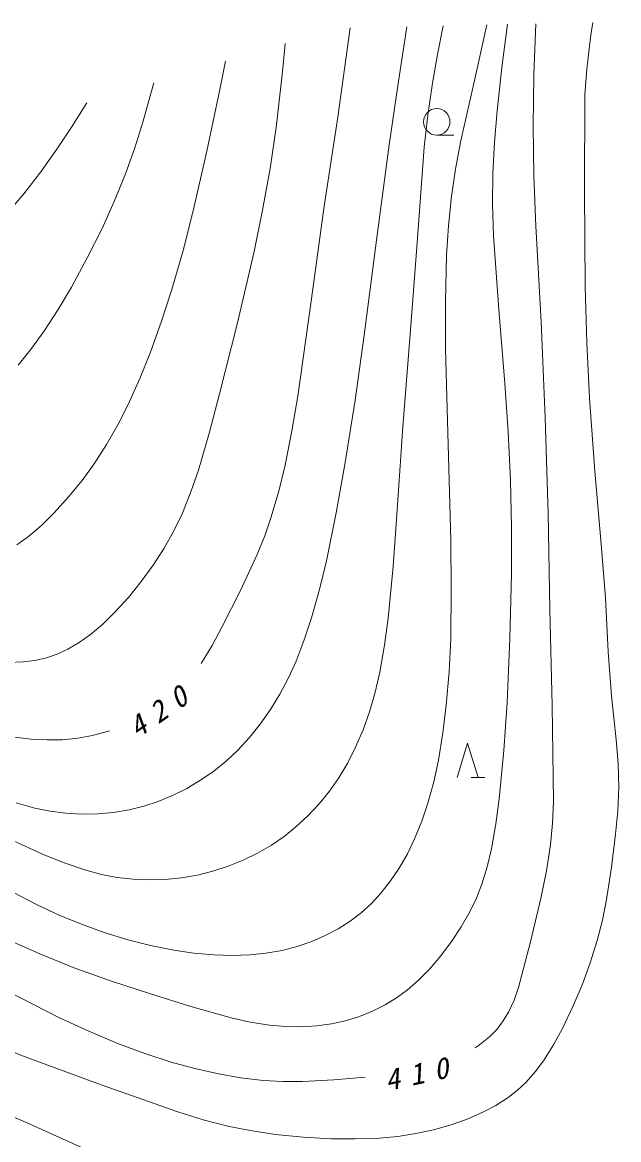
# Model space of a CAD drawing. Units: millimetres, scale not verified. Extents: x 54896 to 694896, y 2341 to 362341.
# Drawn here: x 186244 to 217314, y 272349 to 330507 of the extents above; entities that cross this region are included whole.
import ezdxf

# ---------------------------------------------------------------- set-up
doc = ezdxf.new("R2010")
doc.units = ezdxf.units.MM
doc.header["$LTSCALE"] = 1000
doc.layers.add('S-SUV', color=7, linetype='Continuous', lineweight=13)
doc.styles.add('ＭＳ ゴシック', font='')
doc.styles.get('ＭＳ ゴシック').set_extended_font_data('MS Gothic')

msp = doc.modelspace()

# ---------------------------------------------------------------- linework, layer by layer
at = {"layer": 'S-SUV'}
for p, q in [((209765, 327327), (210440, 330379)), ((211232, 328148), (211515, 330404)), ((212990, 330438), (212893, 327780)), ((215886, 329964), (215969, 330507)), ((202674, 325575), (203327, 330214)), ((205800, 327203), (206274, 330282)), ((207881, 328833), (208169, 330326)), ((215809, 329420), (215886, 329964)), ((199830, 328284), (199941, 329408)), ((215650, 328073), (215809, 329420)), ((207615, 327337), (207881, 328833)), ((196672, 327706), (196828, 328480)), ((199714, 327161), (199830, 328284)), ((210978, 325895), (211232, 328148)), ((215552, 326732), (215650, 328073)), ((196515, 326932), (196672, 327706)), ((212893, 327780), (212855, 325123)), ((192825, 326361), (193094, 327366)), ((195857, 323803), (196515, 326932)), ((199464, 325028), (199714, 327161)), ((205352, 324128), (205800, 327203)), ((207368, 325677), (207615, 327337)), ((209078, 324276), (209765, 327327)), ((188835, 325107), (189606, 326326)), ((192542, 325362), (192825, 326361)), ((215535, 321740), (215552, 326732)), ((210836, 324273), (210978, 325895)), ((188040, 323907), (188835, 325107)), ((192108, 323980), (192542, 325362)), ((201978, 320937), (202674, 325575)), ((207181, 324010), (207368, 325677)), ((212855, 325123), (212900, 322515)), ((199154, 322903), (199464, 325028)), ((207837, 324641), (208732, 324641)), ((191617, 322616), (192108, 323980)), ((204695, 319168), (205352, 324128)), ((206817, 319023), (207181, 324010)), ((208809, 322864), (209078, 324276)), ((210755, 322658), (210836, 324273)), ((187205, 322728), (188040, 323907)), ((195142, 320694), (195857, 323803)), ((198766, 320730), (199154, 322903)), ((208600, 321453), (208809, 322864)), ((186323, 321588), (187205, 322728)), ((191034, 321189), (191617, 322616)), ((210747, 321031), (210755, 322658)), ((212900, 322515), (213004, 319897)), ((215562, 316753), (215535, 321740)), ((185505, 320628), (186323, 321588)), ((190396, 319784), (191034, 321189)), ((208445, 319923), (208600, 321453)), ((194616, 318639), (195142, 320694)), ((198322, 318579), (198766, 320730)), ((201285, 315991), (201978, 320937)), ((210798, 319403), (210747, 321031)), ((208352, 318396), (208445, 319923)), ((213004, 319897), (213270, 314912)), ((189625, 318243), (190396, 319784)), ((211062, 315555), (210798, 319403)), ((204054, 314219), (204695, 319168)), ((206427, 314049), (206817, 319023)), ((188802, 316731), (189625, 318243)), ((194032, 316602), (194616, 318639)), ((197448, 314871), (198322, 318579)), ((208293, 315955), (208352, 318396)), ((188107, 315553), (188802, 316731)), ((193502, 314957), (194032, 316602)), ((215651, 313847), (215562, 316753)), ((200599, 311050), (201285, 315991)), ((208295, 313517), (208293, 315955)), ((187365, 314416), (188107, 315553)), ((211387, 311714), (211062, 315555)), ((192916, 313332), (193502, 314957)), ((196515, 311176), (197448, 314871)), ((213270, 314912), (213484, 309919)), ((186718, 313526), (187365, 314416)), ((203580, 310839), (204054, 314219)), ((186020, 312668), (186718, 313526)), ((206061, 309455), (206427, 314049)), ((208428, 308527), (208295, 313517)), ((215801, 310942), (215651, 313847)), ((192362, 311961), (192916, 313332)), ((191755, 310621), (192362, 311961)), ((195994, 309180), (196515, 311176)), ((211563, 309193), (211387, 311714)), ((191217, 309553), (191755, 310621)), ((200294, 309242), (200599, 311050)), ((203050, 307484), (203580, 310839)), ((216073, 307144), (215801, 310942)), ((190635, 308529), (191217, 309553)), ((205757, 304879), (206061, 309455)), ((213484, 309919), (213634, 304936)), ((195416, 307204), (195994, 309180)), ((199933, 307455), (200294, 309242)), ((211679, 306679), (211563, 309193)), ((190020, 307580), (190635, 308529)), ((208564, 303550), (208428, 308527)), ((189354, 306660), (190020, 307580)), ((195027, 306068), (195416, 307204)), ((199604, 306103), (199933, 307455)), ((202597, 304979), (203050, 307484)), ((216405, 303350), (216073, 307144)), ((188657, 305802), (189354, 306660)), ((211738, 304222), (211679, 306679)), ((194584, 304959), (195027, 306068)), ((199217, 304769), (199604, 306103)), ((187912, 304980), (188657, 305802)), ((187256, 304341), (187912, 304980)), ((194134, 304034), (194584, 304959)), ((198878, 303778), (199217, 304769)), ((202085, 302481), (202597, 304979)), ((205562, 302177), (205757, 304879)), ((213634, 304936), (213725, 299944)), ((186562, 303747), (187256, 304341)), ((211736, 301776), (211738, 304222)), ((185967, 303313), (186562, 303747)), ((193633, 303144), (194134, 304034)), ((198485, 302814), (198878, 303778)), ((193062, 302254), (193633, 303144)), ((208592, 300990), (208564, 303550)), ((216620, 300550), (216405, 303350)), ((197605, 300937), (198485, 302814)), ((201725, 300982), (202085, 302481)), ((192440, 301396), (193062, 302254)), ((205308, 299486), (205562, 302177)), ((191769, 300569), (192440, 301396)), ((211652, 298440), (211736, 301776)), ((196660, 299063), (197605, 300937)), ((201311, 299511), (201725, 300982)), ((208561, 298442), (208592, 300990)), ((191054, 299783), (191769, 300569)), ((216775, 297748), (216620, 300550)), ((190440, 299187), (191054, 299783)), ((213725, 299944), (213846, 294951)), ((189790, 298641), (190440, 299187)), ((196134, 298076), (196660, 299063)), ((200934, 298373), (201311, 299511)), ((205116, 298082), (205308, 299486)), ((189214, 298231), (189790, 298641)), ((200503, 297262), (200934, 298373)), ((208476, 296700), (208561, 298442)), ((211508, 295103), (211652, 298440)), ((188066, 297622), (188621, 297882)), ((188621, 297882), (189214, 298231)), ((195564, 297133), (196134, 298076)), ((204865, 296685), (205116, 298082)), ((185542, 297192), (186294, 297216)), ((186294, 297216), (186904, 297291)), ((186904, 297291), (187500, 297424)), ((187500, 297424), (188066, 297622)), ((200107, 296382), (200503, 297262)), ((216948, 295454), (216775, 297748)), ((204624, 295639), (204865, 296685)), ((208332, 294968), (208476, 296700)), ((199662, 295540), (200107, 296382)), ((199172, 294736), (199662, 295540)), ((204325, 294610), (204624, 295639)), ((217183, 293164), (216948, 295454)), ((208158, 293524), (208332, 294968)), ((211329, 292597), (211508, 295103)), ((213846, 294951), (213921, 289957)), ((198635, 293972), (199172, 294736)), ((203995, 293687), (204325, 294610)), ((198074, 293275), (198635, 293972)), ((185849, 293300), (186694, 293196)), ((186694, 293196), (187545, 293152)), ((187545, 293152), (188338, 293168)), ((188338, 293168), (189137, 293245)), ((189137, 293245), (189904, 293387)), ((189904, 293387), (190658, 293587)), ((190658, 293587), (190715, 293605)), ((190715, 293605), (190782, 293626)), ((197471, 292623), (198074, 293275)), ((203608, 292785), (203995, 293687)), ((207925, 292094), (208158, 293524)), ((217279, 291929), (217183, 293164)), ((196866, 292056), (197471, 292623)), ((203195, 291971), (203608, 292785)), ((208897, 291196), (209446, 292992)), ((209446, 292992), (209995, 291196)), ((211090, 290088), (211329, 292597)), ((196222, 291536), (196866, 292056)), ((202729, 291183), (203195, 291971)), ((207678, 290972), (207925, 292094)), ((195534, 291057), (196222, 291536)), ((217314, 290702), (217279, 291929)), ((194814, 290628), (195534, 291057)), ((202240, 290485), (202729, 291183)), ((207376, 289872), (207678, 290972)), ((209621, 291196), (210341, 291196)), ((193319, 289946), (194074, 290257)), ((194074, 290257), (194814, 290628)), ((201703, 289823), (202240, 290485)), ((217266, 289468), (217314, 290702)), ((185926, 289877), (186902, 289609)), ((191807, 289514), (192571, 289700)), ((192571, 289700), (193319, 289946)), ((201119, 289200), (201703, 289823)), ((207058, 288933), (207376, 289872)), ((210917, 288780), (211090, 290088)), ((213921, 289957), (213873, 288819)), ((186902, 289609), (187699, 289447)), ((187699, 289447), (188514, 289343)), ((188514, 289343), (189345, 289296)), ((189345, 289296), (190189, 289309)), ((190189, 289309), (191001, 289382)), ((191001, 289382), (191807, 289514)), ((200499, 288627), (201119, 289200)), ((217157, 288243), (217266, 289468)), ((183919, 288754), (187414, 287165)), ((199878, 288128), (200499, 288627)), ((206683, 288010), (207058, 288933)), ((210685, 287484), (210917, 288780)), ((213873, 288819), (213766, 287696)), ((199222, 287678), (199878, 288128)), ((206304, 287228), (206683, 288010)), ((216948, 286534), (217157, 288243)), ((198501, 287259), (199222, 287678)), ((210460, 286550), (210685, 287484)), ((213766, 287696), (213554, 286344)), ((187414, 287165), (188474, 286740)), ((188474, 286740), (189553, 286372)), ((196970, 286578), (197753, 286894)), ((197753, 286894), (198501, 287259)), ((205877, 286486), (206304, 287228)), ((189553, 286372), (190364, 286153)), ((190364, 286153), (191189, 285993)), ((195365, 286121), (196166, 286319)), ((196166, 286319), (196970, 286578)), ((205427, 285817), (205877, 286486)), ((210181, 285643), (210460, 286550)), ((213554, 286344), (213281, 284995)), ((216682, 284850), (216948, 286534)), ((184084, 286097), (187019, 284575)), ((191189, 285993), (192003, 285901)), ((192003, 285901), (192835, 285867)), ((192835, 285867), (193690, 285894)), ((193690, 285894), (194545, 285982)), ((194545, 285982), (195365, 286121)), ((204929, 285185), (205427, 285817)), ((209904, 284925), (210181, 285643)), ((204432, 284647), (204929, 285185)), ((213281, 284995), (212724, 282647)), ((187019, 284575), (188164, 284040)), ((203892, 284151), (204432, 284647)), ((209574, 284236), (209904, 284925)), ((216468, 283772), (216682, 284850)), ((188164, 284040), (189325, 283562)), ((203317, 283713), (203892, 284151)), ((209114, 283429), (209574, 284236)), ((189325, 283562), (190517, 283134)), ((202028, 282967), (202706, 283325)), ((202706, 283325), (203317, 283713)), ((208605, 282656), (209114, 283429)), ((216195, 282710), (216468, 283772)), ((185343, 282820), (187153, 282016)), ((190517, 283134), (191741, 282758)), ((191741, 282758), (192927, 282456)), ((200557, 282402), (201322, 282664)), ((201322, 282664), (202028, 282967)), ((208053, 281921), (208605, 282656)), ((215837, 281559), (216195, 282710)), ((192927, 282456), (194144, 282208)), ((194144, 282208), (195182, 282055)), ((198938, 282053), (199784, 282201)), ((199784, 282201), (200557, 282402)), ((212724, 282647), (212095, 280262)), ((187153, 282016), (188986, 281267)), ((195182, 282055), (196222, 281962)), ((196222, 281962), (197155, 281934)), ((197155, 281934), (198098, 281967)), ((198098, 281967), (198938, 282053)), ((207456, 281226), (208053, 281921)), ((215423, 280435), (215837, 281559)), ((188986, 281267), (190940, 280574)), ((206891, 280654), (207456, 281226)), ((190940, 280574), (192926, 279933)), ((206293, 280136), (206891, 280654)), ((214933, 279280), (215423, 280435)), ((188180, 278694), (185429, 280104)), ((192926, 279933), (195024, 279283)), ((205736, 279726), (206293, 280136)), ((212095, 280262), (211863, 279615)), ((195024, 279283), (197132, 278693)), ((204488, 279038), (205144, 279365)), ((205144, 279365), (205736, 279726)), ((211863, 279615), (211576, 278993)), ((214383, 278142), (214933, 279280)), ((189713, 277990), (188180, 278694)), ((197132, 278693), (198118, 278472)), ((203085, 278541), (203806, 278765)), ((203806, 278765), (204488, 279038)), ((211576, 278993), (211304, 278536)), ((198118, 278472), (199117, 278310)), ((199117, 278310), (199962, 278238)), ((199962, 278238), (200812, 278226)), ((200812, 278226), (201582, 278272)), ((201582, 278272), (202358, 278379)), ((202358, 278379), (203085, 278541)), ((210977, 278106), (210590, 277709)), ((211304, 278536), (210977, 278106)), ((213913, 277280), (214383, 278142)), ((184387, 277446), (186384, 276653)), ((191261, 277345), (189713, 277990)), ((210590, 277709), (210156, 277351)), ((192620, 276839), (191261, 277345)), ((194001, 276389), (192620, 276839)), ((210000, 277239), (209840, 277131)), ((210156, 277351), (210000, 277239)), ((213394, 276453), (213913, 277280)), ((186384, 276653), (190351, 275199)), ((195228, 276052), (194001, 276389)), ((212965, 275875), (213394, 276453)), ((196460, 275776), (195228, 276052)), ((197623, 275574), (196460, 275776)), ((212499, 275346), (212965, 275875)), ((190351, 275199), (194345, 273800)), ((198785, 275435), (197623, 275574)), ((199819, 275375), (198785, 275435)), ((200850, 275375), (199819, 275375)), ((202471, 275458), (200850, 275375)), ((204105, 275603), (202471, 275458)), ((212041, 274919), (212499, 275346)), ((183198, 274633), (186539, 273200)), ((210907, 274135), (211550, 274543)), ((211550, 274543), (212041, 274919)), ((210238, 273783), (210907, 274135)), ((194345, 273800), (195671, 273389)), ((195671, 273389), (197022, 273034)), ((208586, 273125), (209417, 273423)), ((209417, 273423), (210238, 273783)), ((186539, 273200), (189406, 271905)), ((197022, 273034), (198216, 272800)), ((198216, 272800), (199432, 272624)), ((206754, 272662), (207672, 272863)), ((207672, 272863), (208586, 273125)), ((199432, 272624), (200878, 272481)), ((200878, 272481), (202342, 272397)), ((202342, 272397), (203590, 272384)), ((203590, 272384), (204847, 272431)), ((204847, 272431), (205805, 272517)), ((205805, 272517), (206754, 272662))]:
    msp.add_line(p, q, dxfattribs=at)
msp.add_circle((207837, 325329), 688, dxfattribs=at)

# ---------------------------------------------------------------- texts
at = {"layer": 'S-SUV', "char_height": 1100, "attachment_point": 7, "style": 'ＭＳ ゴシック'}
for s, insert, rotation in [('\\T1.73;\\Q15;420', (192272, 293194), 35.2), ('\\T1.73;\\Q15;410', (205260, 274855), 12.3)]:
    msp.add_mtext(s, dxfattribs=dict(at, insert=insert, rotation=rotation))

doc.saveas('drawing.dxf')
